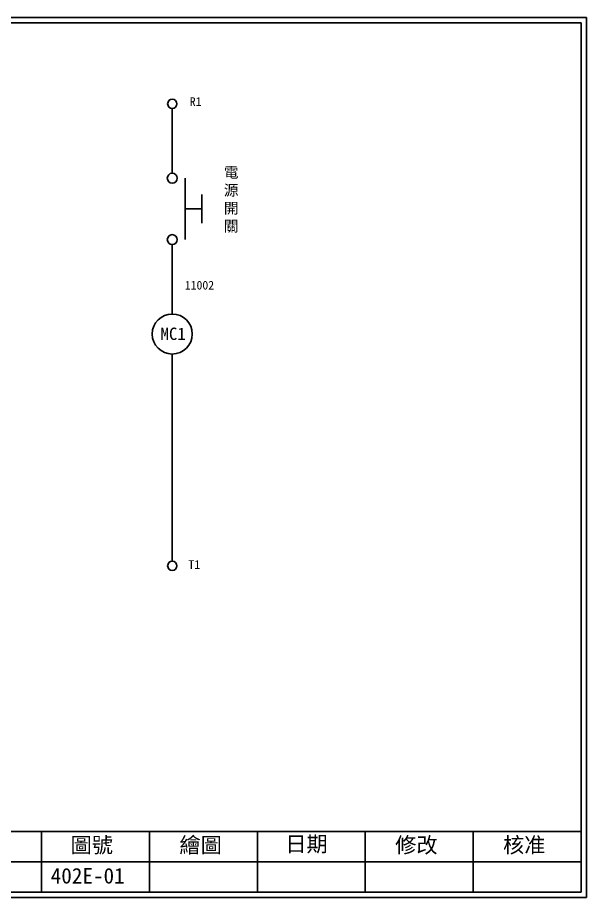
# Model space of a CAD drawing. Extents: x 10 to 297, y 3 to 207.
# Drawn here: x 165.2 to 297, y 3 to 207 of the extents above; entities that cross this region are included whole.
import ezdxf
from ezdxf.enums import TextEntityAlignment as Align

# ---------------------------------------------------------------- set-up
doc = ezdxf.new("R2010")
doc.units = 0
doc.layers.get('0').update_dxf_attribs({"linetype": 'CONTINUOUS'})
doc.layers.add('圖框層', color=7, linetype='CONTINUOUS')
doc.layers.add('標尺寸層', color=3, linetype='CONTINUOUS')
doc.styles.add('CNS', font='romanc.shx', dxfattribs={"bigfont": 'chineset.shx'})
doc.styles.add('STSL', font='kaiu.ttf')

msp = doc.modelspace()

# ---------------------------------------------------------------- linework, layer by layer
for q in [(207.91, 165.93), (207.91, 159.31)]:
    msp.add_line((207.91, 162.62), q)
for centre, radius in [((201.03, 186.98), 1.07), ((201.03, 133.61), 4.64), ((201.03, 79.87), 1.07)]:
    msp.add_circle(centre, radius)
at = {"layer": '圖框層', "color": 7}
for p, q in [((297, 206.97), (10, 206.97)), ((297, 3), (297, 206.97)), ((295.75, 205.72), (11.25, 205.72)), ((295.75, 4.25), (295.75, 205.72)), ((11.25, 18.25), (295.75, 18.25)), ((170.75, 4.25), (170.75, 18.25)), ((195.75, 4.25), (195.75, 18.25)), ((220.75, 4.25), (220.75, 18.25)), ((245.75, 4.25), (245.75, 18.25)), ((270.75, 4.25), (270.75, 18.25)), ((145.75, 11.25), (295.75, 11.25)), ((11.25, 4.25), (295.75, 4.25)), ((10, 3), (297, 3))]:
    msp.add_line(p, q, dxfattribs=at)
at = {"layer": '標尺寸層', "color": 7}
for p, q in [((201.03, 185.91), (201.03, 170.88)), ((204.04, 169.73), (204.04, 155.5)), ((207.91, 162.62), (204.04, 162.62)), ((201.03, 154.35), (201.03, 138.25)), ((201.03, 128.97), (201.03, 80.94))]:
    msp.add_line(p, q, dxfattribs=at)
for centre in [(201.03, 169.73), (201.03, 155.5)]:
    msp.add_circle(centre, 1.15, dxfattribs=at)

# ---------------------------------------------------------------- texts
at = {"color": 7}
msp.add_text('MC1', height=2.856, dxfattribs=at).set_placement((201.24, 133.67), align=Align.MIDDLE_CENTER)
at = {"layer": '圖框層', "color": 4, "style": 'STSL'}
for s, height, p in [('R1', 2, (205.08, 186.51)), ('11002', 2, (203.93, 143.93)), ('T1', 2, (204.77, 79.17)), ('圖號', 3.6, (177.47, 13.34)), ('繪圖', 3.6, (202.69, 13.34)), ('日期', 3.6, (227.22, 13.59)), ('修改', 3.6, (252.69, 13.34)), ('核准', 3.6, (277.69, 13.34)), ('402E-01', 3.6, (172.86, 6.22))]:
    msp.add_text(s, height=height, dxfattribs=at).set_placement(p)
at = {"layer": '標尺寸層', "color": 7, "insert": (212.98, 172.37), "char_height": 2.5, "width": 4.1392, "attachment_point": 1, "style": 'CNS'}
msp.add_mtext('{\\fDFKai-SB|b0|i0|c136|p65;電\\P源開關}', dxfattribs=at)

doc.saveas('drawing.dxf')
